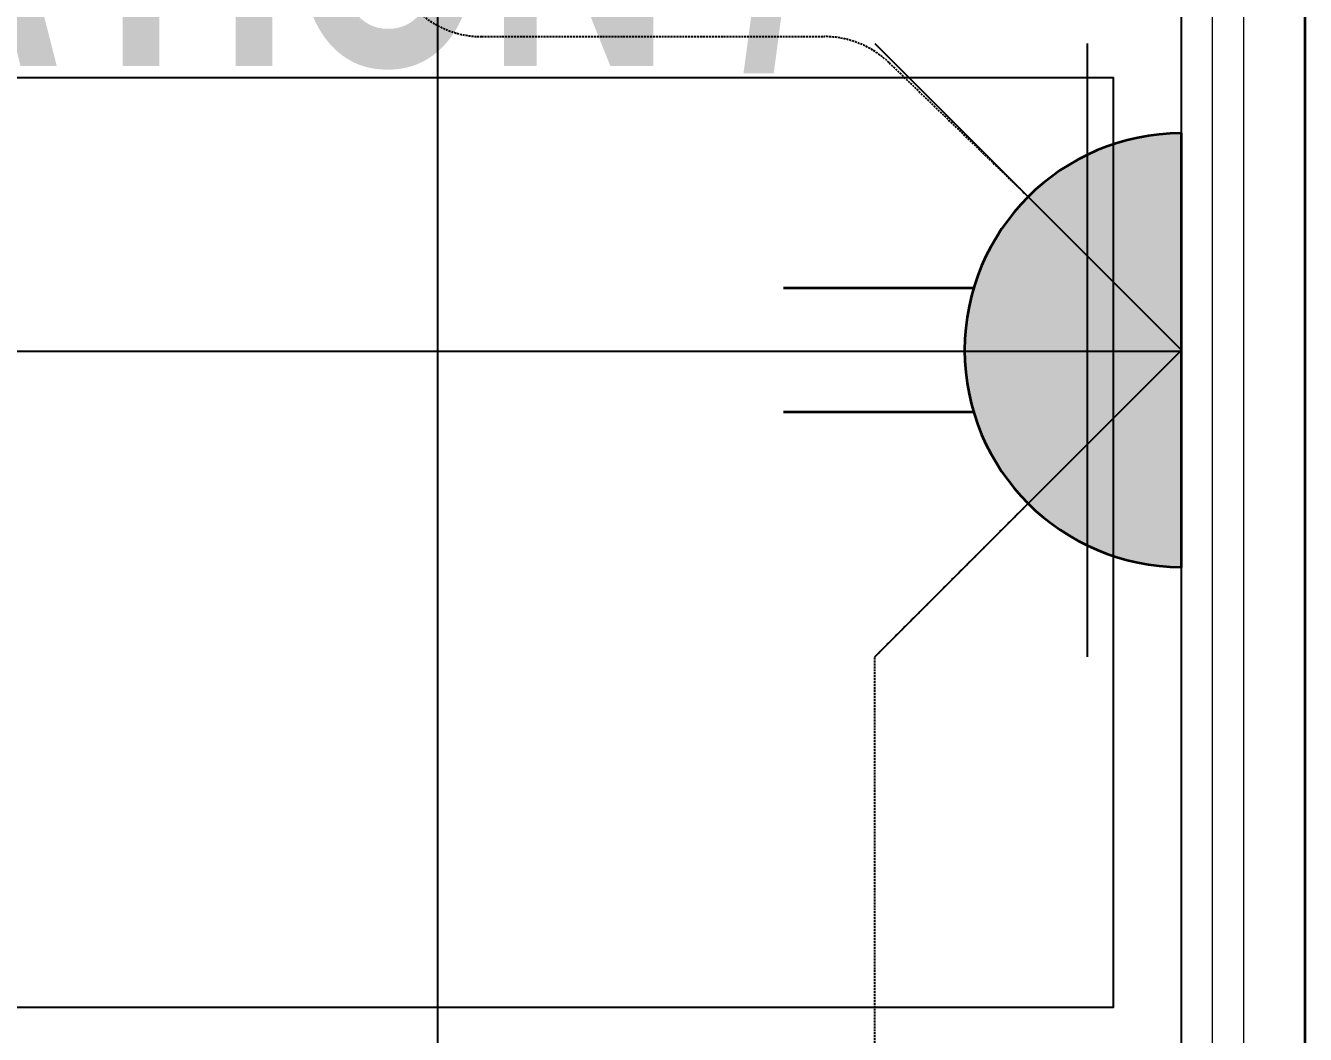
# Model space of a CAD drawing. Extents: x -178977 to 231842, y -29287 to 19916.
# Drawn here: x 41843 to 42876, y -7591 to -6777 of the extents above; entities that cross this region are included whole.
import ezdxf
from ezdxf.enums import TextEntityAlignment as Align

# ---------------------------------------------------------------- set-up
doc = ezdxf.new("R2010")
doc.units = 0
doc.header["$LTSCALE"] = 0.25
doc.linetypes.add('DASHDOT', pattern=[25.4, 12.7, -6.35, 0, -6.35])
doc.linetypes.add('HIDDEN', pattern=[9.525, 6.35, -3.175])
for name, color, linetype, lineweight in [('01-First Floor-FUR$0$72_EGR_BASE_TEXT', 252, 'Continuous', 5), ('01-First Floor-FUR$0$Aluminum', 251, 'Continuous', 5), ('01-First Floor-FUR$0$LOADING', 253, 'Continuous', 5), ('01-First Floor-FUR$0$Walls', 251, 'Continuous', 5), ('E-LITE-CLNG-CNDT', 6, 'DASHDOT', 35), ('E-LITE-EXIT-NUMB', 6, 'Continuous', 25), ('E-POWR-FLOR-CNDT', 6, 'HIDDEN', 25), ('E-POWR-WALL @ 100', 4, 'Continuous', 35)]:
    doc.layers.add(name, color=color, linetype=linetype, lineweight=lineweight)
doc.layers.add('01-First Floor-FUR$0$FALSE CEILING', color=251, linetype='Continuous')
doc.styles.add('01-First Floor-FUR$0$X3G_ENTITY_9EC9', font='swisscl.ttf', dxfattribs={"height": 0.2})
doc.styles.add('DC_SIMPLEX', font='SIMPLEX.shx', dxfattribs={"width": 0.7})

# ---------------------------------------------------------------- blocks, each defined once
blk = doc.blocks.new('01-First Floor-FUR$0$A$C37be4daf')
at = {"layer": '01-First Floor-FUR$0$Aluminum'}
for p, q in [((1416, 598.2), (216, 598.2)), ((241, 498.2), (241, 598.2)), ((291, 548.2), (291, 598.2)), ((1341, 548.2), (1341, 598.2)), ((1391, 498.2), (1391, 598.2)), ((291, 573.2), (1341, 573.2)), ((1391, 548.2), (241, 548.2)), ((1416, 498.2), (216, 498.2))]:
    blk.add_line(p, q, dxfattribs=at)
at = {"layer": '01-First Floor-FUR$0$Walls'}
for p, q in [((216, 498.2), (216, 598.2)), ((1416, 498.2), (1416, 598.2))]:
    blk.add_line(p, q, dxfattribs=at)
blk = doc.blocks.new('01-First Floor-FUR')
at = {"layer": '01-First Floor-FUR$0$FALSE CEILING', "linetype": 'Continuous'}
for p, q in [((42176, -9440), (42176, -6200)), ((38576, -7040), (42776, -7040))]:
    blk.add_line(p, q, dxfattribs=at)
at = {"layer": '01-First Floor-FUR$0$FALSE CEILING'}
for points in [[(42876, -2710), (44676, -2710), (44675.1, -12835.7), (42875.1, -12835.7)], [(38576, -9440), (42776, -9440), (42776, -6200), (38576, -6200)]]:
    blk.add_lwpolyline(points, close=True, dxfattribs=at)
at = {"layer": '01-First Floor-FUR$0$FALSE CEILING', "elevation": 0}
blk.add_lwpolyline([(41221.1, -6819.4), (41221.1, -7569.4), (42721.1, -7569.4), (42721.1, -6819.4)], close=True, dxfattribs=at)
at = {"layer": '01-First Floor-FUR$0$LOADING', "elevation": 0}
blk.add_lwpolyline([(41221.1, -6819.4), (41221.1, -7569.4), (42721.1, -7569.4), (42721.1, -6819.4)], close=True, dxfattribs=at)
at = {"layer": '01-First Floor-FUR$0$Walls'}
for p, q in [((42876, -5460), (42876, -8320)), ((42776, -6200), (42776, -8320))]:
    blk.add_line(p, q, dxfattribs=at)
at = {"rotation": 90}
blk.add_blockref('01-First Floor-FUR$0$A$C37be4daf', (43374.2, -8076), dxfattribs=at)
at = {"layer": '01-First Floor-FUR$0$72_EGR_BASE_TEXT', "insert": (40530.2, -6610), "char_height": 200, "width": 4223.97, "attachment_point": 2, "style": '01-First Floor-FUR$0$X3G_ENTITY_9EC9'}
blk.add_mtext('{\\fSwis721 LtCn BT|b1|i0|c0|p34;EAR, NOSE, THROAT CONSULTATION / EXAMINATION ROOM}', dxfattribs=at)
blk = doc.blocks.new('*U156')
h = blk.add_hatch(color=253)
edge = h.paths.add_edge_path()
edge.add_line((-1.75, 0), (1.75, 0))
edge.add_arc((0, 0), 1.75, 180, 360, ccw=False)
for p, q in [((-0.5, -1.677), (-0.5, -3.211)), ((0.5, -1.677), (0.5, -3.211))]:
    blk.add_line(p, q)
blk.add_lwpolyline([(-1.75, 0, 1), (1.75, 0)], format="xyb", close=True)
at = {"layer": 'Defpoints'}
for p, q in [((-2.475, -2.475), (0, 0)), ((2.475, -2.475), (0, 0)), ((2.475, -0.758), (-2.475, -0.758))]:
    blk.add_line(p, q, dxfattribs=at)
at = {"layer": 'E-LITE-EXIT-NUMB', "style": 'DC_SIMPLEX', "width": 0.7, "flags": 8}
blk.add_attdef('TYPE', text='', height=2, rotation=360, dxfattribs=at).set_placement((-2.682, 5.238), align=Align.RIGHT)
blk.add_attdef('CIRCUIT', (2.682, 5.238), '', height=2, rotation=360, dxfattribs=at)

msp = doc.modelspace()

# ---------------------------------------------------------------- linework, layer by layer
at = {"layer": 'E-POWR-FLOR-CNDT'}
for points in [[(40269.1, -2933.7), (40392.8, -3057.5), (42061.3, -3057.5, -0.414214), (42136.3, -3132.5), (42136.3, -6711.2, 0.414214), (42211.3, -6786.2), (42488, -6786.2, -0.194233), (42540, -6807.2), (42652.3, -6915.4)], [(38699.7, -8076.9), (38823.5, -7953.2), (42428.5, -7953.2, 0.414214), (42528.5, -7853.2), (42528.5, -7286.7), (42652.3, -7162.9)]]:
    msp.add_lwpolyline(points, format="xyb", dxfattribs=at)

# ---------------------------------------------------------------- block references
at = {"layer": 'E-LITE-CLNG-CNDT'}
msp.add_blockref('01-First Floor-FUR', (0, 0), dxfattribs=at)
at = {"layer": 'E-POWR-WALL @ 100', "xscale": 100, "yscale": 100, "zscale": 100, "rotation": 270}
msp.add_blockref('*U156', (42776, -7039.2), dxfattribs=at)

doc.saveas('drawing.dxf')
